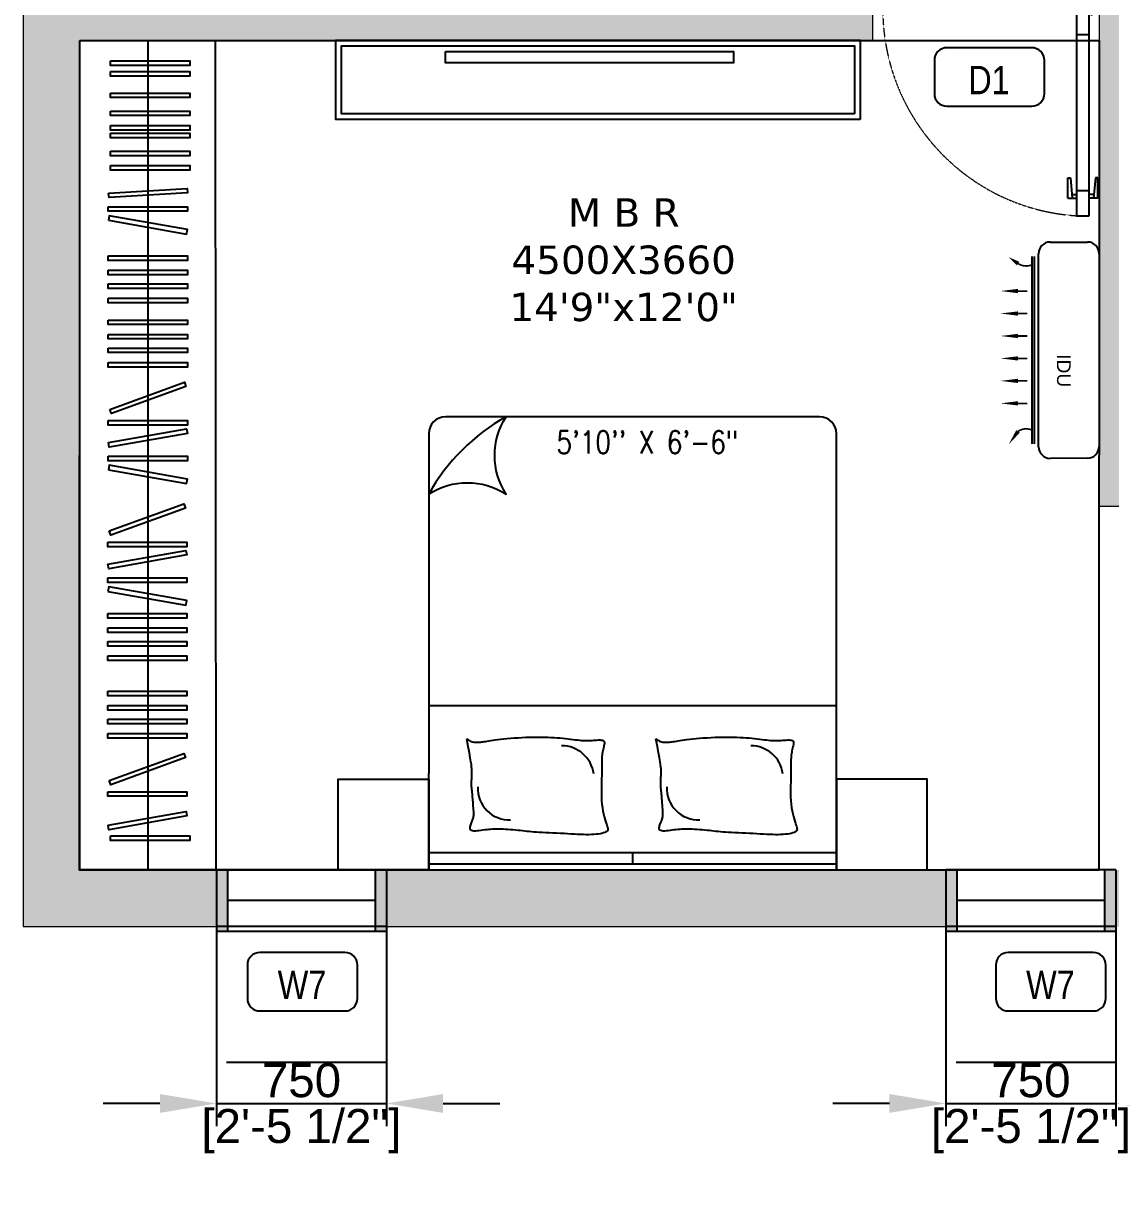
# Model space of a CAD drawing. Header units: millimetres. Extents: x 94643 to 134206, y 115494 to 180803.
# Drawn here: x 115300 to 120101, y 121842 to 126954 of the extents above; entities that cross this region are included whole.
import ezdxf
from ezdxf.enums import TextEntityAlignment as Align

# ---------------------------------------------------------------- set-up
doc = ezdxf.new("R2010")
doc.units = ezdxf.units.MM
doc.linetypes.add('3BHK  WEST_UN-2$0$DASHED', pattern=[0.75, 0.5, -0.25])
doc.linetypes.add('Hidden Line', pattern=[978.055558, 705.555558, -272.5])
for name, color, linetype in [('A-AC', 252, 'Continuous'), ('A-Bed Furniture', 253, 'Continuous'), ('A-Bed Side Table', 253, 'Continuous'), ('A-Dimensions', 4, 'Continuous'), ('A-Door', 11, 'Continuous'), ('A-Furniture', 8, 'Continuous'), ('A-Hatch', 252, 'Continuous'), ('A-MBR Wardrobe', 253, 'Continuous'), ('A-Room Boundary', 44, 'Continuous'), ('A-Sofa Center  Table', 253, 'Continuous'), ('A-Text Main', 44, 'Continuous'), ('A-TV', 253, 'Continuous'), ('A-TV Unit', 252, 'Continuous'), ('A-Window', 4, 'Continuous')]:
    doc.layers.add(name, color=color, linetype=linetype)
doc.layers.add('A-Wall', color=240, linetype='Continuous', lineweight=35)
doc.styles.add('2024-08-29_TOWER-A$0$simplex-0.8', font='simplex.shx', dxfattribs={"width": 0.8})
doc.styles.add('3.5BHK WEST-UN-6$0$grid_text', font='verdana.ttf')
doc.styles.add('3BHK  WEST_UN-2$0$2024-08-30_TOWER-C$0$simplex-0.8', font='simplex.shx', dxfattribs={"width": 0.8})
doc.styles.add('3BHK  WEST_UN-2$0$AMISH', font='arial.ttf')
doc.styles.add('ARIAL', font='ARIALN.TTF')
doc.styles.add('S', font='arial.ttf', dxfattribs={"height": 150})
doc.dimstyles.new('DIMSMALL', dxfattribs={"dimtxt": 150, "dimasz": 250, "dimexe": 100, "dimexo": 100, "dimgap": 25, "dimtad": 1, "dimdec": 0, "dimzin": 0, "dimdsep": 46, "dimtxsty": 'S', "dimcen": 0, "dimdle": 100, "dimclrd": 8, "dimclre": 8, "dimclrt": 256, "dimazin": 0, "dimtfac": 1, "dimtdec": 0, "dimtix": 1, "dimtmove": 0, "dimatfit": 3, "dimldrblk": '12_DatumFilled', "dimfxl": 1, "dimtolj": 1, "dimtzin": 0, "dimlwd": -1, "dimlwe": -1, "dimarcsym": 1})

# ---------------------------------------------------------------- blocks, each defined once
blk = doc.blocks.new('*D244')
at = {"layer": 'A-Dimensions', "color": 8, "transparency": 16777216}
for p, q in [((116153.8, 122993.4), (116153.8, 122087.4)), ((116903.8, 122993.4), (116903.8, 122087.4)), ((115903.8, 122187.4), (115653.8, 122187.4)), ((116153.8, 122187.4), (116903.8, 122187.4)), ((117153.8, 122187.4), (117403.8, 122187.4))]:
    blk.add_line(p, q, dxfattribs=at)
for points in [[(115903.8, 122229), (115903.8, 122145.7), (116153.8, 122187.4)], [(117153.8, 122229), (117153.8, 122145.7), (116903.8, 122187.4)]]:
    blk.add_solid(points, dxfattribs=at)
at = {"layer": 'Defpoints', "color": 0, "transparency": 16777216}
for p in [(116153.8, 123093.4), (116903.8, 123093.4), (116903.8, 122187.4)]:
    blk.add_point(p, dxfattribs=at)
at = {"layer": 'A-Dimensions', "lineweight": 30, "transparency": 16777216, "char_height": 150, "attachment_point": 5, "style": 'S'}
for s, insert in [('\\A1;750', (116528.8, 122289)), ('\\A1;[2\'-5 1/2"]', (116528.8, 122065.3))]:
    blk.add_mtext(s, dxfattribs=dict(at, insert=insert))
blk = doc.blocks.new('12_DatumFilled')
at = {"color": 8, "linetype": 'ByBlock'}
blk.add_solid([(0, 0.577), (-1, 0), (0, -0.577)], dxfattribs=at)
blk = doc.blocks.new('*D245')
at = {"layer": 'A-Dimensions', "color": 8, "transparency": 16777216}
for p, q in [((119373.8, 122993.4), (119373.8, 122087.4)), ((120123.8, 122993.4), (120123.8, 122087.4)), ((119123.8, 122187.4), (118873.8, 122187.4)), ((119373.8, 122187.4), (120123.8, 122187.4)), ((120373.8, 122187.4), (120623.8, 122187.4))]:
    blk.add_line(p, q, dxfattribs=at)
for points in [[(119123.8, 122229), (119123.8, 122145.7), (119373.8, 122187.4)], [(120373.8, 122229), (120373.8, 122145.7), (120123.8, 122187.4)]]:
    blk.add_solid(points, dxfattribs=at)
at = {"layer": 'Defpoints', "color": 0, "transparency": 16777216}
for p in [(119373.8, 123093.4), (120123.8, 123093.4), (120123.8, 122187.4)]:
    blk.add_point(p, dxfattribs=at)
at = {"layer": 'A-Dimensions', "lineweight": 30, "transparency": 16777216, "char_height": 150, "attachment_point": 5, "style": 'S'}
for s, insert in [('\\A1;750', (119748.8, 122289)), ('\\A1;[2\'-5 1/2"]', (119748.8, 122065.3))]:
    blk.add_mtext(s, dxfattribs=dict(at, insert=insert))
blk = doc.blocks.new('3.5BHK WEST-UN-6$0$sgthgb')
at = {"layer": 'A-MBR Wardrobe', "linetype": 'Continuous'}
for points in [[(37190.8, -101467.5), (37787.7, -101467.5), (37790.8, -105127.5), (37190.8, -105127.5)], [(37326.1, -101557.5), (37676.1, -101557.5), (37676.1, -101577.5), (37326.1, -101577.5)], [(37326.1, -101604.6), (37676.1, -101604.6), (37676.1, -101624.6), (37326.1, -101624.6)], [(37326.1, -101699.5), (37676.1, -101699.5), (37676.1, -101719.5), (37326.1, -101719.5)], [(37326.1, -101779), (37676.1, -101779), (37676.1, -101799), (37326.1, -101799)], [(37326.1, -101842.5), (37676.1, -101842.5), (37676.1, -101862.5), (37326.1, -101862.5)], [(37326.1, -101876.8), (37676.1, -101876.8), (37676.1, -101896.8), (37326.1, -101896.8)], [(37326.1, -101956.3), (37676.1, -101956.3), (37676.1, -101976.3), (37326.1, -101976.3)], [(37326.1, -102019.8), (37676.1, -102019.8), (37676.1, -102039.8), (37326.1, -102039.8)], [(37317.5, -102141.1), (37664.4, -102120.2), (37665.6, -102140), (37320.9, -102160.8)], [(37316.5, -102200.9), (37666.5, -102200.9), (37666.5, -102220.9), (37316.5, -102220.9)], [(37317.5, -102260.6), (37662.1, -102321.4), (37665.6, -102301.7), (37320.9, -102240.9)], [(37316.5, -102417.9), (37666.5, -102417.9), (37666.5, -102437.9), (37316.5, -102437.9)], [(37316.5, -102481.1), (37666.5, -102481.1), (37666.5, -102501.1), (37316.5, -102501.1)], [(37316.5, -102541.3), (37666.5, -102541.3), (37666.5, -102561.3), (37316.5, -102561.3)], [(37316.5, -102604.8), (37666.5, -102604.8), (37666.5, -102624.8), (37316.5, -102624.8)], [(37316.5, -102701.4), (37666.5, -102701.4), (37666.5, -102721.4), (37316.5, -102721.4)], [(37316.5, -102764.6), (37666.5, -102764.6), (37666.5, -102784.6), (37316.5, -102784.6)], [(37316.5, -102824.8), (37666.5, -102824.8), (37666.5, -102844.8), (37316.5, -102844.8)], [(37316.5, -102888.3), (37666.5, -102888.3), (37666.5, -102908.3), (37316.5, -102908.3)], [(37323.7, -103095.2), (37652.6, -102975.5), (37659.4, -102994.3), (37330.5, -103114)], [(37316.5, -103144.7), (37666.5, -103144.7), (37666.5, -103164.7), (37316.5, -103164.7)], [(37317.5, -103242), (37662.1, -103181.2), (37665.6, -103200.9), (37320.9, -103261.7)], [(37316.5, -103301.8), (37666.5, -103301.8), (37666.5, -103321.8), (37316.5, -103321.8)], [(37317.5, -103361.5), (37662.1, -103422.3), (37665.6, -103402.6), (37320.9, -103341.8)], [(37320.9, -103631.8), (37649.8, -103512.1), (37656.7, -103530.9), (37327.8, -103650.6)], [(37313.8, -103681.3), (37663.8, -103681.3), (37663.8, -103701.3), (37313.8, -103701.3)], [(37314.7, -103778.6), (37659.4, -103717.8), (37662.9, -103737.5), (37318.2, -103798.3)], [(37313.8, -103838.4), (37663.8, -103838.4), (37663.8, -103858.4), (37313.8, -103858.4)], [(37314.7, -103898.1), (37659.4, -103958.9), (37662.9, -103939.2), (37318.2, -103878.4)], [(37313.8, -103996.3), (37663.8, -103996.3), (37663.8, -104016.3), (37313.8, -104016.3)], [(37313.8, -104059.5), (37663.8, -104059.5), (37663.8, -104079.5), (37313.8, -104079.5)], [(37313.8, -104119.8), (37663.8, -104119.8), (37663.8, -104139.8), (37313.8, -104139.8)], [(37313.8, -104183.2), (37663.8, -104183.2), (37663.8, -104203.2), (37313.8, -104203.2)], [(37313.8, -104338.9), (37663.8, -104338.9), (37663.8, -104358.9), (37313.8, -104358.9)], [(37313.8, -104402.1), (37663.8, -104402.1), (37663.8, -104422.1), (37313.8, -104422.1)], [(37313.8, -104462.4), (37663.8, -104462.4), (37663.8, -104482.4), (37313.8, -104482.4)], [(37313.8, -104525.8), (37663.8, -104525.8), (37663.8, -104545.8), (37313.8, -104545.8)], [(37320.9, -104732.7), (37649.8, -104613), (37656.7, -104631.8), (37327.8, -104751.5)], [(37313.8, -104782.2), (37663.8, -104782.2), (37663.8, -104802.2), (37313.8, -104802.2)], [(37315.7, -104930.3), (37660.4, -104869.6), (37663.9, -104889.3), (37319.2, -104950)], [(37326.1, -104977.6), (37676.1, -104977.6), (37676.1, -104997.6), (37326.1, -104997.6)]]:
    blk.add_lwpolyline(points, close=True, dxfattribs=at)
blk.add_lwpolyline([(37490.8, -101467.5), (37490.8, -105127.5)], dxfattribs=at)
blk = doc.blocks.new('A$Cace2e875')
at = {"layer": 'A-Window', "linetype": 'Continuous'}
for points in [[(0, 0), (-50, 0), (-50, -270), (0, -270)], [(-750, -270), (-700, -270), (-700, 0), (-750, 0)]]:
    blk.add_hatch(color=256, dxfattribs=at).paths.add_polyline_path(points)
for p, q in [((0, 0), (-750, 0)), ((0, 0), (-50, 0)), ((0, 0), (0, -250)), ((0, 0), (0, -250)), ((0, 0), (0, -250)), ((-750, 0), (-750, -250)), ((-700, 0), (-750, 0)), ((-750, 0), (-750, -250)), ((-750, 0), (-750, -250)), ((-700, -270), (-700, 0)), ((-50, 0), (-700, 0)), ((-50, 0), (-50, -270)), ((-50, -135), (-700, -135)), ((0, -250), (-750, -250)), ((-750, -270), (-700, -270)), ((-700, -270), (-50, -270)), ((-50, -270), (0, -270))]:
    blk.add_line(p, q, dxfattribs=at)
at = {"layer": 'A-Window', "linetype": 'Hidden Line'}
for p, q in [((0, -250), (-750, -250)), ((-750, -250), (-750, -850)), ((0, -250), (0, -850)), ((0, -850), (-750, -850))]:
    blk.add_line(p, q, dxfattribs=at)
blk = doc.blocks.new('A$Ccfbdbe87')
at = {"layer": 'A-Door'}
for p, q in [((99.9, 973.1), (44.4, 973.1)), ((44.4, 973.1), (44.4, 62.5)), ((99.9, 62.5), (99.9, 973.1)), ((5.6, 895.4), (44.4, 895.4)), ((5.6, 895.4), (5.6, 806.5)), ((16.7, 806.5), (24.9, 895.4)), ((23.3, 878.7), (44.4, 878.7)), ((138.8, 895.4), (99.9, 895.4)), ((121, 878.7), (99.9, 878.7)), ((127.7, 806.5), (119.5, 895.4)), ((138.8, 895.4), (138.8, 806.5)), ((99.9, 862), (44.4, 862)), ((5.6, 806.5), (16.7, 806.5)), ((138.8, 806.5), (127.7, 806.5)), ((99.9, 173.5), (44.4, 173.5)), ((0, 0), (0, 62.5)), ((0, 62.5), (44.4, 62.5)), ((16.7, 73.6), (50, 73.6)), ((33.3, 90.2), (33.3, 56.9)), ((44.4, 62.5), (99.9, 62.5)), ((44.4, 62.5), (44.4, 55.5)), ((44.4, 55.5), (55.5, 55.5)), ((55.5, 55.5), (55.5, 0)), ((99.9, 62.5), (99.9, 62.5)), ((944.5, 55.5), (944.5, 0)), ((955.6, 55.5), (944.5, 55.5)), ((1000, 62.5), (955.6, 62.5)), ((955.6, 62.5), (955.6, 55.5)), ((1000, 0), (1000, 62.5)), ((55.5, 0), (0, 0)), ((944.5, 0), (1000, 0))]:
    blk.add_line(p, q, dxfattribs=at)
blk.add_circle((33.3, 73.6), 11.1, dxfattribs=at)
at = {"layer": 'A-Door', "linetype": '3BHK  WEST_UN-2$0$DASHED', "lineweight": 0}
blk.add_arc((41.8, 61.2), 913.8, 0.0822, 86.3506, dxfattribs=at)
blk = doc.blocks.new('2024-08-29_TOWER-A$0$WNTG')
at = {"layer": 'A-Text Main'}
blk.add_lwpolyline([(-187.8, 246.2), (187.8, 246.2, -0.414214), (242.8, 191.2), (242.8, 43.3, -0.414214), (187.8, -11.7), (-187.8, -11.7, -0.414214), (-242.8, 43.3), (-242.8, 191.2, -0.414214)], format="xyb", close=True, dxfattribs=at)
at = {"layer": 'A-Text Main', "style": '2024-08-29_TOWER-A$0$simplex-0.8', "width": 0.8}
blk.add_attdef('WNTG', text='', height=150, dxfattribs=at).set_placement((-1.6, 43), align=Align.CENTER)
blk = doc.blocks.new('3BHK  WEST_UN-2$0$WALL MOUNTED SPLIT AC')
at = {"layer": 'A-AC'}
for p, q in [((18067.15, -8077.46), (18073.71, -8077.46)), ((18064.01, -8112.84, 0), (18064, -8079.99, 0)), ((18064.41, -8112.84, 0), (18064.41, -8079.99, 0)), ((18065.12, -8113.34), (18065.11, -8079.5)), ((18075.75, -8079.5), (18075.75, -8113.29)), ((18073.72, -8115.33), (18067.16, -8115.38))]:
    blk.add_line(p, q, dxfattribs=at)
at = {"layer": 'A-AC', "elevation": 0}
for points in [[(18059.86, -8080.11, 0, 0.75, 0), (18061.51, -8081.22, 0.75, 0.75, 0)], [(18058.43, -8086.05, 0, 0.75, 0), (18061.52, -8086.05, 0.75, 0.75, 0)], [(18058.44, -8089.99, 0, 0.75, 0), (18061.52, -8089.99, 0.75, 0.75, 0)], [(18058.44, -8093.93, 0, 0.75, 0), (18061.52, -8093.93, 0.75, 0.75, 0)], [(18058.44, -8097.86, 0, 0.75, 0), (18061.52, -8097.86, 0.75, 0.75, 0)], [(18058.44, -8101.8, 0, 0.75, 0), (18061.52, -8101.8, 0.75, 0.75, 0)], [(18058.44, -8105.74, 0, 0.75, 0), (18061.52, -8105.74, 0.75, 0.75, 0)], [(18059.87, -8112.95, 0, 0.75, 0), (18061.51, -8110.65, 0.75, 0.75, 0)]]:
    blk.add_lwpolyline(points, format="xyseb", dxfattribs=at)
at = {"layer": 'A-AC', "const_width": 0.3, "elevation": 0}
for points in [[(18061.51, -8081.22, 0.246742), (18063.87, -8081.49, -4.761831)], [(18061.51, -8110.65, -0.246742), (18063.87, -8110.38, 4.761831)]]:
    blk.add_lwpolyline(points, format="xyb", dxfattribs=at)
for points in [[(18061.52, -8086.05), (18063.17, -8086.05)], [(18061.52, -8089.99), (18063.17, -8089.99)], [(18061.52, -8093.93), (18063.17, -8093.93)], [(18061.52, -8097.86), (18063.17, -8097.86)], [(18061.52, -8101.8), (18063.17, -8101.8)], [(18061.52, -8105.74), (18063.17, -8105.74)]]:
    blk.add_lwpolyline(points, dxfattribs=at)
at = {"layer": 'A-AC'}
for centre, start, end in [((18067.15, -8079.5), 90.0082, 180.0082), ((18073.71, -8079.5), 0.0078, 90.0078), ((18067.16, -8113.34), 180.0082, 270.0082), ((18073.71, -8113.29), 270.0078, 0.0078)]:
    blk.add_arc(centre, 2.04, start, end, dxfattribs=at)
at = {"layer": 'A-AC', "style": '3BHK  WEST_UN-2$0$AMISH'}
blk.add_attdef('IDU', text='', height=2.4, rotation=90.0082, dxfattribs=at).set_placement((18070, -8096.33, 0), align=Align.MIDDLE_CENTER)
blk = doc.blocks.new('3BHK  WEST_UN-2$0$2024-08-30_TOWER-C$0$king size bed')
at = {"layer": 'A-Bed Furniture'}
for p, q in [((0.825, 2), (-0.825, 2)), ((-0.9, 1.925), (-0.9, 0.425)), ((0.9, 0), (0.9, 1.925)), ((-0.9, 0.725), (0.9, 0.725)), ((-0.9, 0), (-0.9, 0.425)), ((0.9, 0.075), (-0.9, 0.075)), ((0, 0.075), (0, 0.025)), ((0, 0.075), (0, 0.075))]:
    blk.add_line(p, q, dxfattribs=at)
blk.add_lwpolyline([(-0.9, 1.6586, -0.292894), (-0.5586, 1.6586, -0.292894), (-0.5586, 2, 0.136668)], format="xyb", close=True, dxfattribs=at)
for points in [[(-0.7317, 0.5787), (-0.7264, 0.5744), (-0.7213, 0.571), (-0.7162, 0.5684), (-0.7111, 0.5664), (-0.7061, 0.5651), (-0.7012, 0.5642), (-0.6963, 0.5637), (-0.6914, 0.5635), (-0.6866, 0.5634), (-0.6818, 0.5635), (-0.6768, 0.5638), (-0.6717, 0.5642), (-0.6663, 0.5648), (-0.6607, 0.5656), (-0.6547, 0.5665), (-0.6482, 0.5675), (-0.6412, 0.5687), (-0.6335, 0.5701), (-0.6252, 0.5715), (-0.6161, 0.573), (-0.606, 0.5745), (-0.595, 0.576), (-0.5828, 0.5775), (-0.5695, 0.5789), (-0.5549, 0.5803), (-0.5392, 0.5815), (-0.5227, 0.5827), (-0.5057, 0.5837), (-0.4883, 0.5846), (-0.4708, 0.5853), (-0.4535, 0.5858), (-0.4365, 0.5862), (-0.4202, 0.5864), (-0.4044, 0.5863), (-0.3893, 0.5861), (-0.3746, 0.5857), (-0.3605, 0.5852), (-0.3468, 0.5844), (-0.3335, 0.5835), (-0.3207, 0.5825), (-0.3082, 0.5813), (-0.2962, 0.58), (-0.2845, 0.5786), (-0.2734, 0.5772), (-0.2628, 0.5759), (-0.2528, 0.5746), (-0.2434, 0.5735), (-0.2347, 0.5725), (-0.2266, 0.5718), (-0.2191, 0.5712), (-0.2121, 0.5708), (-0.2053, 0.5707), (-0.1987, 0.5707), (-0.1922, 0.5708), (-0.1856, 0.5712), (-0.1788, 0.5716), (-0.1717, 0.5722), (-0.1644, 0.5728), (-0.1572, 0.5733), (-0.1503, 0.5736), (-0.1438, 0.5737), (-0.138, 0.5733), (-0.1331, 0.5723), (-0.1292, 0.5707), (-0.1265, 0.5684), (-0.125, 0.5655), (-0.1243, 0.5619), (-0.1245, 0.5577), (-0.1252, 0.5531), (-0.1263, 0.5481), (-0.1276, 0.5428), (-0.129, 0.5372), (-0.1303, 0.5313), (-0.1315, 0.5253), (-0.1326, 0.5192), (-0.1336, 0.5129), (-0.1344, 0.5065), (-0.135, 0.5), (-0.1355, 0.4935), (-0.1359, 0.4869), (-0.1361, 0.4802), (-0.1362, 0.4734), (-0.1361, 0.4661), (-0.1361, 0.4583), (-0.136, 0.4496), (-0.136, 0.4399), (-0.1361, 0.4291), (-0.1363, 0.4169), (-0.1366, 0.4031), (-0.137, 0.3881), (-0.1373, 0.3722), (-0.1376, 0.3556), (-0.1376, 0.3388), (-0.1372, 0.322), (-0.1365, 0.3055), (-0.1352, 0.2896), (-0.1333, 0.2747), (-0.1309, 0.2608), (-0.1281, 0.248), (-0.1252, 0.2361), (-0.1221, 0.2253), (-0.1191, 0.2155), (-0.1163, 0.2068), (-0.1137, 0.1992), (-0.1117, 0.1927), (-0.1101, 0.1871), (-0.1093, 0.1824), (-0.1091, 0.1785), (-0.1097, 0.1751), (-0.1113, 0.1723), (-0.1138, 0.1697), (-0.1175, 0.1675), (-0.1222, 0.1653), (-0.1281, 0.1633), (-0.135, 0.1615), (-0.1427, 0.1599), (-0.1514, 0.1585), (-0.1607, 0.1573), (-0.1708, 0.1564), (-0.1814, 0.1559), (-0.1926, 0.1556), (-0.2043, 0.1557), (-0.2165, 0.1559), (-0.2293, 0.1564), (-0.2427, 0.1571), (-0.2567, 0.1578), (-0.2713, 0.1586), (-0.2866, 0.1594), (-0.3025, 0.1602), (-0.3188, 0.1609), (-0.3353, 0.1617), (-0.3517, 0.1624), (-0.3678, 0.1632), (-0.3834, 0.164), (-0.3982, 0.1648), (-0.412, 0.1656), (-0.4246, 0.1665), (-0.4362, 0.1674), (-0.4469, 0.1684), (-0.457, 0.1694), (-0.4668, 0.1704), (-0.4763, 0.1715), (-0.486, 0.1725), (-0.4959, 0.1736), (-0.5062, 0.1747), (-0.517, 0.1757), (-0.5279, 0.1767), (-0.539, 0.1776), (-0.5501, 0.1784), (-0.561, 0.1791), (-0.5717, 0.1796), (-0.5819, 0.18), (-0.5916, 0.1802), (-0.6009, 0.1801), (-0.6099, 0.1799), (-0.6186, 0.1796), (-0.6271, 0.179), (-0.6355, 0.1783), (-0.6439, 0.1774), (-0.6524, 0.1765), (-0.6611, 0.1753), (-0.6697, 0.1742), (-0.6782, 0.1732), (-0.6862, 0.1724), (-0.6937, 0.1719), (-0.7004, 0.1719), (-0.7061, 0.1725), (-0.7107, 0.1738), (-0.714, 0.1758), (-0.7161, 0.1786), (-0.7172, 0.1819), (-0.7174, 0.1857), (-0.7169, 0.1898), (-0.7159, 0.1942), (-0.7145, 0.1987), (-0.7128, 0.2031), (-0.7112, 0.2074), (-0.7095, 0.2117), (-0.7078, 0.2158), (-0.7063, 0.2199), (-0.7048, 0.2239), (-0.7035, 0.228), (-0.7025, 0.2321), (-0.7017, 0.2362), (-0.7011, 0.2403), (-0.7009, 0.2446), (-0.7008, 0.249), (-0.701, 0.2536), (-0.7012, 0.2584), (-0.7016, 0.2634), (-0.7021, 0.2687), (-0.7025, 0.2744), (-0.703, 0.2803), (-0.7035, 0.2866), (-0.7039, 0.2931), (-0.7044, 0.2998), (-0.7049, 0.3066), (-0.7054, 0.3135), (-0.706, 0.3204), (-0.7066, 0.3273), (-0.7073, 0.3341), (-0.708, 0.3409), (-0.7088, 0.3476), (-0.7094, 0.3543), (-0.71, 0.361), (-0.7105, 0.3677), (-0.7108, 0.3745), (-0.7109, 0.3813), (-0.7108, 0.3882), (-0.7105, 0.3952), (-0.7101, 0.4023), (-0.7097, 0.4094), (-0.7093, 0.4165), (-0.7091, 0.4237), (-0.7089, 0.431), (-0.709, 0.4383), (-0.7094, 0.4457), (-0.7103, 0.4542), (-0.7116, 0.4646), (-0.7137, 0.4778), (-0.7166, 0.4949), (-0.7205, 0.5168), (-0.7255, 0.5444), (-0.7317, 0.5787)], [(0.1033, 0.5787), (0.1086, 0.5744), (0.1137, 0.571), (0.1188, 0.5684), (0.1239, 0.5664), (0.1289, 0.5651), (0.1338, 0.5642), (0.1387, 0.5637), (0.1436, 0.5635), (0.1484, 0.5634), (0.1532, 0.5635), (0.1582, 0.5638), (0.1633, 0.5642), (0.1687, 0.5648), (0.1743, 0.5656), (0.1803, 0.5665), (0.1868, 0.5675), (0.1938, 0.5687), (0.2015, 0.5701), (0.2098, 0.5715), (0.2189, 0.573), (0.229, 0.5745), (0.24, 0.576), (0.2522, 0.5775), (0.2655, 0.5789), (0.2801, 0.5803), (0.2958, 0.5815), (0.3123, 0.5827), (0.3293, 0.5837), (0.3467, 0.5846), (0.3642, 0.5853), (0.3815, 0.5858), (0.3985, 0.5862), (0.4148, 0.5864), (0.4306, 0.5863), (0.4457, 0.5861), (0.4604, 0.5857), (0.4745, 0.5852), (0.4882, 0.5844), (0.5015, 0.5835), (0.5143, 0.5825), (0.5268, 0.5813), (0.5388, 0.58), (0.5505, 0.5786), (0.5616, 0.5772), (0.5722, 0.5759), (0.5822, 0.5746), (0.5916, 0.5735), (0.6003, 0.5725), (0.6084, 0.5718), (0.6159, 0.5712), (0.6229, 0.5708), (0.6297, 0.5707), (0.6363, 0.5707), (0.6428, 0.5708), (0.6494, 0.5712), (0.6562, 0.5716), (0.6633, 0.5722), (0.6706, 0.5728), (0.6778, 0.5733), (0.6847, 0.5736), (0.6912, 0.5737), (0.697, 0.5733), (0.7019, 0.5723), (0.7058, 0.5707), (0.7085, 0.5684), (0.71, 0.5655), (0.7107, 0.5619), (0.7105, 0.5577), (0.7098, 0.5531), (0.7087, 0.5481), (0.7074, 0.5428), (0.706, 0.5372), (0.7047, 0.5313), (0.7035, 0.5253), (0.7024, 0.5192), (0.7014, 0.5129), (0.7006, 0.5065), (0.7, 0.5), (0.6995, 0.4935), (0.6991, 0.4869), (0.6989, 0.4802), (0.6988, 0.4734), (0.6989, 0.4661), (0.6989, 0.4583), (0.699, 0.4496), (0.699, 0.4399), (0.6989, 0.4291), (0.6987, 0.4169), (0.6984, 0.4031), (0.698, 0.3881), (0.6977, 0.3722), (0.6974, 0.3556), (0.6974, 0.3388), (0.6978, 0.322), (0.6985, 0.3055), (0.6998, 0.2896), (0.7017, 0.2747), (0.7041, 0.2608), (0.7069, 0.248), (0.7098, 0.2361), (0.7129, 0.2253), (0.7159, 0.2155), (0.7187, 0.2068), (0.7213, 0.1992), (0.7233, 0.1927), (0.7249, 0.1871), (0.7257, 0.1824), (0.7259, 0.1785), (0.7253, 0.1751), (0.7237, 0.1723), (0.7212, 0.1697), (0.7175, 0.1675), (0.7128, 0.1653), (0.7069, 0.1633), (0.7, 0.1615), (0.6923, 0.1599), (0.6836, 0.1585), (0.6743, 0.1573), (0.6642, 0.1564), (0.6536, 0.1559), (0.6424, 0.1556), (0.6307, 0.1557), (0.6185, 0.1559), (0.6057, 0.1564), (0.5923, 0.1571), (0.5783, 0.1578), (0.5637, 0.1586), (0.5484, 0.1594), (0.5325, 0.1602), (0.5162, 0.1609), (0.4997, 0.1617), (0.4833, 0.1624), (0.4672, 0.1632), (0.4516, 0.164), (0.4368, 0.1648), (0.423, 0.1656), (0.4104, 0.1665), (0.3988, 0.1674), (0.3881, 0.1684), (0.378, 0.1694), (0.3682, 0.1704), (0.3587, 0.1715), (0.349, 0.1725), (0.3391, 0.1736), (0.3288, 0.1747), (0.318, 0.1757), (0.3071, 0.1767), (0.296, 0.1776), (0.2849, 0.1784), (0.274, 0.1791), (0.2633, 0.1796), (0.2531, 0.18), (0.2434, 0.1802), (0.2341, 0.1801), (0.2251, 0.1799), (0.2164, 0.1796), (0.2079, 0.179), (0.1995, 0.1783), (0.1911, 0.1774), (0.1826, 0.1765), (0.1739, 0.1753), (0.1653, 0.1742), (0.1568, 0.1732), (0.1488, 0.1724), (0.1413, 0.1719), (0.1346, 0.1719), (0.1289, 0.1725), (0.1243, 0.1738), (0.121, 0.1758), (0.1189, 0.1786), (0.1178, 0.1819), (0.1176, 0.1857), (0.1181, 0.1898), (0.1191, 0.1942), (0.1205, 0.1987), (0.1222, 0.2031), (0.1238, 0.2074), (0.1255, 0.2117), (0.1272, 0.2158), (0.1287, 0.2199), (0.1302, 0.2239), (0.1315, 0.228), (0.1325, 0.2321), (0.1333, 0.2362), (0.1339, 0.2403), (0.1341, 0.2446), (0.1342, 0.249), (0.134, 0.2536), (0.1338, 0.2584), (0.1334, 0.2634), (0.1329, 0.2687), (0.1325, 0.2744), (0.132, 0.2803), (0.1315, 0.2866), (0.1311, 0.2931), (0.1306, 0.2998), (0.1301, 0.3066), (0.1296, 0.3135), (0.129, 0.3204), (0.1284, 0.3273), (0.1277, 0.3341), (0.127, 0.3409), (0.1262, 0.3476), (0.1256, 0.3543), (0.125, 0.361), (0.1245, 0.3677), (0.1242, 0.3745), (0.1241, 0.3813), (0.1242, 0.3882), (0.1245, 0.3952), (0.1249, 0.4023), (0.1253, 0.4094), (0.1257, 0.4165), (0.1259, 0.4237), (0.1261, 0.431), (0.126, 0.4383), (0.1256, 0.4457), (0.1247, 0.4542), (0.1234, 0.4646), (0.1213, 0.4778), (0.1184, 0.4949), (0.1145, 0.5168), (0.1095, 0.5444), (0.1033, 0.5787)], [(0.9, 0.025), (-0.9, 0.025)], [(-0.9, 0), (0.9, 0)]]:
    blk.add_lwpolyline(points, dxfattribs=at)
for centre, radius, start, end in [((-0.825, 1.925), 0.075, 90, 180), ((0.825, 1.925), 0.075, 360, 90), ((-0.3124, 0.406), 0.1418, 7.3413, 90.47), ((0.5226, 0.406), 0.1418, 7.3413, 90.47), ((-0.545, 0.3601), 0.1387, 177.3191, 272.6809), ((0.29, 0.3601), 0.1387, 177.3191, 272.6809)]:
    blk.add_arc(centre, radius, start, end, dxfattribs=at)
at = {"layer": 'A-Bed Furniture', "ltscale": 5, "insert": (-0.3357, 1.9373), "char_height": 0.1, "width": 1.163145, "attachment_point": 1, "style": '3BHK  WEST_UN-2$0$2024-08-30_TOWER-C$0$simplex-0.8'}
blk.add_mtext('5\'10\'\' X 6\'-6"', dxfattribs=at)
blk = doc.blocks.new('A$Cc487e11b')
at = {"layer": 'A-Sofa Center  Table'}
blk.add_lwpolyline([(400, 400), (0, 400), (0, 0), (400, 0)], close=True, dxfattribs=at)
blk = doc.blocks.new('3.5BHK EAST-UN-5$0$2024-08-29_TOWER-A$0$TV FG')
at = {"layer": 'A-TV'}
blk.add_lwpolyline([(-635, -25), (635, -25), (635, -75), (-635, -75)], close=True, dxfattribs=at)
blk = doc.blocks.new('Unit-6')
at = {"layer": 'A-Hatch', "linetype": 'Continuous'}
h = blk.add_hatch(color=256, dxfattribs=at)
h.dxf.hatch_style = 1
h.paths.add_polyline_path([(-12775, 13069.9), (-12775, 11920), (-12525, 11920), (-12525, 12819.9), (-7825, 12819.9), (-7825, 13069.9)])
h.paths.add_polyline_path([(-7825, 9159.9), (-7825, 8959.9), (-12525, 8959.9), (-12525, 8109.9), (-12775, 8109.9), (-12775, 10120), (-12525, 10120), (-12525, 9159.9)])
h.paths.add_polyline_path([(-5007, 13069.9), (-752.8, 13070), (-752.8, 12819.9), (-5007, 12819.9)])
h.paths.add_polyline_path([(-4805.5, 9159.9), (-4805.5, 8959.9), (-6625, 8959.9), (-6625, 12819.9), (-6625, 13069.9), (-6425, 13069.9), (-6425, 12819.9), (-6425, 9159.9)])
h.paths.add_polyline_path([(-2885, 8959.9), (-3805, 8959.9), (-3805, 9159.9), (-250, 9159.9), (-250, 9810), (0, 9810), (0, 8909.9), (-2635.5, 8909.9), (-2885, 8909.9)])
h.paths.add_polyline_path([(-2885, 5459.9), (-2885, 5209.9), (-250, 5209.9), (-250, 1925), (-895, 1925), (-895, 1825), (-250, 1825), (-250, 0), (0, 0), (0, 5459.9)])
h.paths.add_polyline_path([(-4475, 250), (-4475, 3240), (-6370, 3240), (-6370, 2990), (-4725.5, 2990), (-4725.5, 250), (-5460, 250), (-5460, 0), (-3975, 0), (-3975, 250)])
h.paths.add_polyline_path([(-7825, 1855), (-7825, 4109.8), (-8025, 4109.8), (-8025.1, 1855)])
h.paths.add_polyline_path([(-9025, 4109.8), (-12775, 4109.8), (-12775, 0), (-11921.6, 0), (-11921.6, 250), (-12525, 250), (-12525, 3909.8), (-9025, 3910)])
h.paths.add_polyline_path([(-10030, 5730), (-10030, 5530), (-11615, 5530), (-12775, 5530), (-12775, 6609.9), (-12525, 6609.9), (-12525, 5730)])
h.paths.add_polyline_path([(-9180, 5530), (-7825, 5530), (-7825, 7959.9), (-8025, 7959.9), (-8025, 5730), (-9180, 5730)])
h.paths.add_polyline_path([(-8701.6, 248.2), (-11171.6, 250), (-11171.6, 0), (-8701.6, 0)])
h.paths.add_polyline_path([(-6210, 250), (-6210, 0), (-7951.6, 0), (-7951.6, 250)])
at = {"layer": 'A-Room Boundary', "linetype": 'Continuous'}
blk.add_lwpolyline([(-12525, 3909.8), (-8025.1, 3909.8), (-8026.3, 249.4), (-12526.2, 249.4)], close=True, dxfattribs=at)
at = {"layer": 'A-TV Unit', "linetype": 'Continuous'}
for points in [[(-9080.6, 3560.9), (-11394.8, 3560.9), (-11394.8, 3910.9), (-9080.6, 3910.9)], [(-9105.6, 3585.9), (-11369.8, 3585.9), (-11369.8, 3885.9), (-9105.6, 3885.9)]]:
    blk.add_lwpolyline(points, close=True, dxfattribs=at)
at = {"layer": 'A-Wall', "lineweight": 0}
for points in [[(-9025, 4109.8), (-12775, 4109.8), (-12775, 0), (-11921.6, 0), (-11921.6, 250), (-12525, 250), (-12525, 3909.8), (-9025, 3910)], [(-7825, 1855), (-7825, 4109.8), (-8025, 4109.8), (-8025.1, 1855)]]:
    blk.add_lwpolyline(points, close=True, dxfattribs=at)
blk.add_lwpolyline([(-8701.6, 248.2), (-11171.6, 250), (-11171.6, 0), (-8701.6, 0), (-8701.6, 248.2)], dxfattribs=at)
at = {"layer": 'A-AC', "color": 2}
ref = blk.add_blockref('3BHK  WEST_UN-2$0$WALL MOUNTED SPLIT AC', (-463031.9, 206348.3), dxfattribs=dict(at, xscale=25.17221723757713, yscale=25.17221723757713, zscale=25.17221723757713))
ref.add_attrib('IDU', 'IDU', dxfattribs={"layer": 'A-Furniture', "height": 60.41, "rotation": 270.0082, "style": '3BHK  WEST_UN-2$0$AMISH'}).set_placement((-8181.3, 2452.9, 0), align=Align.MIDDLE_CENTER)
at = {"layer": 'A-Bed Furniture', "ltscale": 600, "xscale": 1000, "yscale": 1000, "zscale": 1000}
blk.add_blockref('3BHK  WEST_UN-2$0$2024-08-30_TOWER-C$0$king size bed', (-10085, 250), dxfattribs=at)
at = {"layer": 'A-Bed Side Table', "linetype": 'Continuous', "xscale": -1, "rotation": 180}
blk.add_blockref('A$Cc487e11b', (-11385, 650), dxfattribs=at)
at = {"layer": 'A-Bed Side Table', "linetype": 'Continuous', "rotation": 180}
blk.add_blockref('A$Cc487e11b', (-8785, 650), dxfattribs=at)
at = {"layer": 'A-Door', "linetype": 'Continuous', "rotation": 180}
blk.add_blockref('A$Ccfbdbe87', (-8025, 4109.8), dxfattribs=at)
at = {"layer": 'A-MBR Wardrobe'}
blk.add_blockref('3.5BHK WEST-UN-6$0$sgthgb', (-49715.8, 105377.5), dxfattribs=at)
at = {"layer": 'A-Text Main'}
ref = blk.add_blockref('2024-08-29_TOWER-A$0$WNTG', (-8510.2, 3866.4), dxfattribs=dict(at, xscale=-1, rotation=180))
ref.add_attrib('WNTG', 'D1', dxfattribs={"height": 125, "style": 'ARIAL'}).set_placement((-8511.8, 3673), align=Align.CENTER)
ref = blk.add_blockref('2024-08-29_TOWER-A$0$WNTG', (-11542.5, -126.1), dxfattribs=dict(at, xscale=-1, rotation=180))
ref.add_attrib('WNTG', 'W7', dxfattribs={"height": 125, "style": 'ARIAL'}).set_placement((-11544.1, -319.6), align=Align.CENTER)
ref = blk.add_blockref('2024-08-29_TOWER-A$0$WNTG', (-8239, -126.1), dxfattribs=dict(at, xscale=-1, rotation=180))
ref.add_attrib('WNTG', 'W7', dxfattribs={"height": 125, "style": 'ARIAL'}).set_placement((-8240.6, -319.6), align=Align.CENTER)
at = {"layer": 'A-TV', "ltscale": 600}
blk.add_blockref('3.5BHK EAST-UN-5$0$2024-08-29_TOWER-A$0$TV FG', (-10275.1, 3885.9), dxfattribs=at)
at = {"layer": 'A-Window'}
for p in [(-11171.6, 250), (-7951.6, 250)]:
    blk.add_blockref('A$Cace2e875', p, dxfattribs=at)
at = {"layer": 'A-Text Main', "insert": (-10124.2, 2941.5), "char_height": 125, "width": 1167.553, "attachment_point": 5, "style": '3.5BHK WEST-UN-6$0$grid_text'}
blk.add_mtext('M B R\\P4500X3660\\P14\'9"x12\'0"', dxfattribs=at)

msp = doc.modelspace()

# ---------------------------------------------------------------- dimensions: what is measured, and where the dimension line sits
at = {"layer": 'A-Dimensions', "lineweight": 30}
for base, p1, p2, picture, middle in [((116903.8, 122187.4), (116153.8, 123093.4), (116903.8, 123093.4), '*D244', (116528.8, 122187.4)), ((120123.8, 122187.4), (119373.8, 123093.4), (120123.8, 123093.4), '*D245', (119748.8, 122187.4))]:
    dim = msp.add_linear_dim(base=base, p1=p1, p2=p2, dimstyle='DIMSMALL', override={"dimpost": '\\X'}, dxfattribs=at)
    dim.commit()
    dim.dimension.update_dxf_attribs({"geometry": picture, "text_midpoint": middle})

# ---------------------------------------------------------------- next in the draw order: block references
at = {"linetype": 'Continuous'}
msp.add_blockref('Unit-6', (128075.4, 122967.7), dxfattribs=at)

doc.saveas('drawing.dxf')
